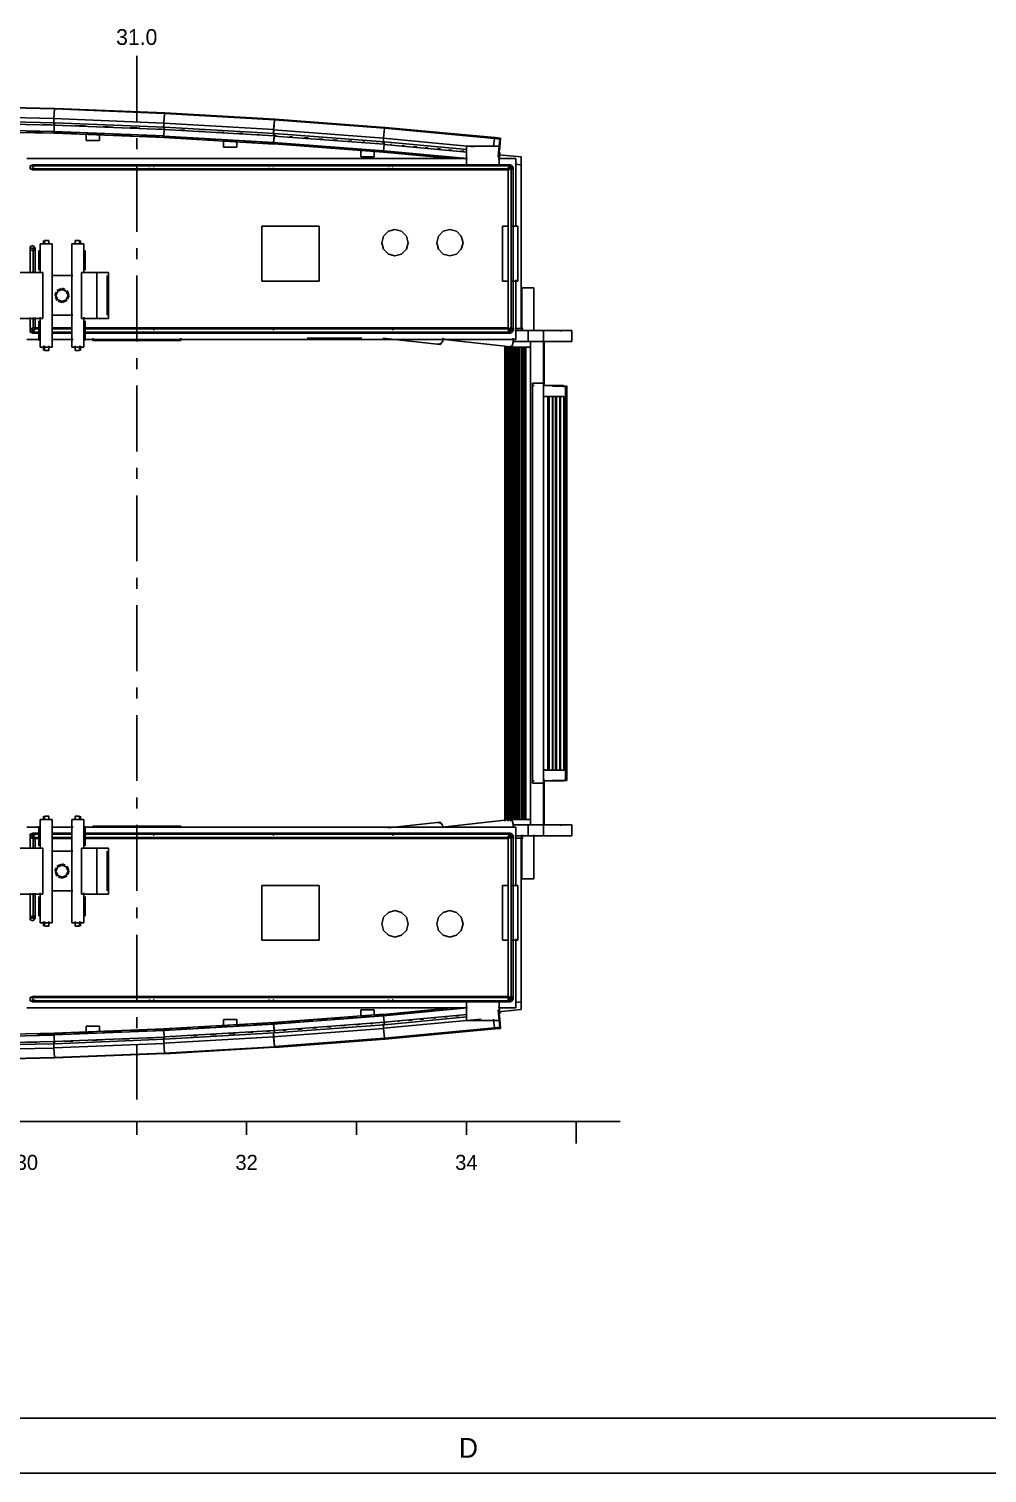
# Model space of a CAD drawing. Extents: x 5 to 836, y 5 to 589.
# Drawn here: x 329.2 to 416.4, y 5 to 136.5 of the extents above; entities that cross this region are included whole.
import ezdxf
from ezdxf.enums import TextEntityAlignment as Align

# ---------------------------------------------------------------- set-up
doc = ezdxf.new("R2010")
doc.units = 0
doc.linetypes.add('CENTER', pattern=[10, 6, -1.5, 1, -1.5])
for name, color, linetype in [('CENTRE', 4, 'CENTER'), ('DETAIL', 8, 'CONTINUOUS'), ('DIM', 3, 'CONTINUOUS'), ('FRAME', 7, 'CONTINUOUS'), ('OUTLINE', 7, 'CONTINUOUS'), ('TEXT', 7, 'CONTINUOUS'), ('THIN', 7, 'CONTINUOUS')]:
    doc.layers.add(name, color=color, linetype=linetype)

msp = doc.modelspace()

# ---------------------------------------------------------------- linework, layer by layer
at = {"layer": 'CENTRE'}
msp.add_line((339, 134), (339, 39), dxfattribs=at)
at = {"layer": 'DETAIL'}
for p, q in [((321.51, 129.4), (331.51, 129.18)), ((321.53, 129.43), (331.53, 129.2)), ((331.47, 128.31), (331.51, 129.18)), ((331.47, 128.29), (331.52, 129.17)), ((331.51, 129.18), (331.53, 129.2)), ((331.52, 129.17), (331.55, 129.21)), ((331.52, 129.17), (341.52, 128.77)), ((331.53, 129.14), (331.53, 129.2)), ((331.55, 129.15), (331.55, 129.21)), ((331.55, 129.21), (341.55, 128.81)), ((321.47, 128.53), (331.47, 128.31)), ((321.5, 127.93), (331.5, 127.71)), ((321.51, 128.13), (331.51, 127.91)), ((331.46, 127.83), (331.47, 128.29)), ((331.47, 127.85), (331.47, 128.31)), ((331.47, 128.29), (341.47, 127.89)), ((331.48, 127.13), (331.5, 127.71)), ((331.48, 127.12), (331.5, 127.71)), ((331.5, 127.71), (331.51, 127.91)), ((331.5, 127.71), (331.52, 127.91)), ((331.5, 127.71), (341.5, 127.31)), ((331.51, 127.77), (331.51, 127.91)), ((331.52, 127.78), (331.52, 127.91)), ((331.52, 127.91), (341.52, 127.51)), ((341.45, 127.45), (341.47, 127.87)), ((341.46, 127.43), (341.47, 127.89)), ((341.47, 127.89), (341.52, 128.77)), ((341.47, 127.87), (341.53, 128.76)), ((341.47, 127.87), (351.47, 127.29)), ((341.52, 128.77), (341.55, 128.81)), ((341.53, 128.76), (341.56, 128.82)), ((341.53, 128.76), (351.53, 128.19)), ((341.55, 128.75), (341.55, 128.81)), ((341.56, 128.75), (341.56, 128.82)), ((341.56, 128.82), (351.56, 128.24)), ((351.46, 127.28), (351.54, 128.17)), ((351.47, 127.29), (351.53, 128.19)), ((351.53, 128.19), (351.56, 128.24)), ((351.54, 128.17), (351.58, 128.25)), ((351.54, 128.17), (361.54, 127.42)), ((351.56, 128.17), (351.56, 128.24)), ((351.58, 128.18), (351.58, 128.25)), ((351.58, 128.25), (361.58, 127.49)), ((321.48, 127.35), (331.48, 127.13)), ((321.49, 127.18), (331.49, 126.96)), ((329, 127.1), (330.46, 127.05)), ((331.29, 127.03), (333.58, 126.96)), ((331.48, 127.13), (331.49, 126.96)), ((331.48, 127.12), (341.48, 126.72)), ((331.48, 127.12), (331.49, 126.96)), ((331.49, 126.96), (331.49, 127.1)), ((331.49, 126.96), (331.5, 127.09)), ((331.49, 126.96), (341.49, 126.56)), ((334.4, 126.91), (335.6, 126.91)), ((334.4, 126.31), (334.4, 126.91)), ((334.4, 126.31), (335.6, 126.31)), ((334.42, 126.93), (334.49, 126.92)), ((335.53, 126.88), (336.08, 126.86)), ((335.6, 126.31), (335.6, 126.91)), ((336.92, 126.83), (338.58, 126.76)), ((339.35, 126.73), (341.08, 126.64)), ((341.36, 126.63), (342.96, 126.55)), ((341.47, 126.71), (341.5, 127.3)), ((341.47, 126.71), (351.47, 126.13)), ((341.47, 126.71), (341.48, 126.56)), ((341.48, 126.72), (341.5, 127.31)), ((341.48, 126.72), (341.49, 126.56)), ((341.48, 126.56), (341.49, 126.69)), ((341.48, 126.56), (351.48, 125.98)), ((341.49, 126.56), (341.49, 126.7)), ((341.5, 127.31), (341.52, 127.51)), ((341.5, 127.3), (341.53, 127.51)), ((341.5, 127.3), (351.5, 126.72)), ((341.52, 127.38), (341.52, 127.51)), ((341.53, 127.38), (341.53, 127.51)), ((341.53, 127.51), (351.53, 126.93)), ((343.44, 126.53), (344, 126.5)), ((344, 126.5), (344.69, 126.46)), ((345.25, 126.43), (346.43, 126.36)), ((346.9, 126.3), (348.1, 126.3)), ((346.9, 125.7), (346.9, 126.3)), ((348.1, 125.7), (348.1, 126.3)), ((348.72, 126.23), (349, 126.21)), ((349, 126.21), (349.83, 126.16)), ((351.44, 126.86), (351.46, 127.28)), ((351.45, 126.88), (351.47, 127.29)), ((351.46, 127.28), (361.46, 126.52)), ((351.46, 126.13), (351.51, 126.71)), ((351.47, 126.13), (351.5, 126.72)), ((351.5, 126.72), (351.53, 126.93)), ((351.51, 126.71), (351.54, 126.93)), ((351.51, 126.71), (361.51, 125.96)), ((351.53, 126.87), (351.53, 126.93)), ((351.54, 126.87), (351.54, 126.93)), ((351.54, 126.93), (361.54, 126.18)), ((361.43, 126.03), (361.46, 126.5)), ((361.44, 126.04), (361.46, 126.52)), ((361.46, 126.52), (361.54, 127.42)), ((361.46, 126.5), (361.56, 127.41)), ((361.46, 126.5), (369.72, 125.73)), ((361.54, 127.42), (361.58, 127.49)), ((361.56, 127.41), (361.6, 127.5)), ((361.56, 127.41), (371.56, 126.48)), ((361.59, 127.43), (361.6, 127.5)), ((361.6, 127.5), (371.6, 126.56)), ((371.48, 125.78), (371.56, 126.48)), ((371.48, 125.76), (371.56, 126.47)), ((371.56, 126.47), (371.61, 126.57)), ((371.56, 126.48), (371.6, 126.56)), ((371.56, 126.47), (372.06, 126.42)), ((371.59, 126.5), (371.6, 126.56)), ((371.6, 126.43), (371.61, 126.57)), ((371.61, 126.57), (372.11, 126.52)), ((371.96, 125.51), (372.06, 126.42)), ((372.04, 125.71), (372.11, 126.52)), ((372.06, 126.42), (372.11, 126.52)), ((346.9, 125.7), (348.1, 125.7)), ((350.25, 126.13), (351.64, 126.04)), ((351.46, 126.13), (361.46, 125.37)), ((351.46, 126.13), (351.47, 125.99)), ((351.47, 126.13), (351.48, 125.98)), ((351.47, 125.99), (351.48, 126.11)), ((351.47, 125.99), (361.47, 125.23)), ((351.48, 125.98), (351.49, 126.11)), ((351.78, 126.03), (352.96, 125.95)), ((353.24, 125.93), (354, 125.88)), ((354, 125.88), (354.28, 125.86)), ((354.69, 125.83), (355.67, 125.75)), ((356.01, 125.73), (356.99, 125.65)), ((357.33, 125.63), (358.24, 125.56)), ((358.65, 125.53), (359, 125.5)), ((359, 125.5), (359.49, 125.46)), ((359.4, 125.42), (360.6, 125.42)), ((359.4, 124.82), (359.4, 125.42)), ((360.53, 125.37), (360.87, 125.34)), ((360.6, 124.82), (360.6, 125.42)), ((361.08, 125.32), (363.17, 125.15)), ((361.46, 125.37), (361.51, 125.96)), ((361.46, 125.37), (361.51, 125.95)), ((361.46, 125.37), (361.47, 125.23)), ((361.46, 125.37), (369.1, 124.65)), ((361.46, 125.37), (361.46, 125.24)), ((361.46, 125.24), (361.47, 125.3)), ((361.46, 125.24), (367.99, 124.63)), ((361.47, 125.23), (361.48, 125.3)), ((361.51, 125.96), (361.54, 126.18)), ((361.51, 125.95), (361.55, 126.18)), ((361.51, 125.95), (369.08, 125.24)), ((361.53, 126.05), (361.54, 126.18)), ((361.54, 126.05), (361.55, 126.18)), ((361.55, 126.18), (369.05, 125.48)), ((363.44, 125.12), (364, 125.08)), ((364, 125.08), (364.28, 125.05)), ((364.56, 125.03), (365.39, 124.95)), ((365.6, 124.93), (366.43, 124.85)), ((369, 125.8), (372, 125.8)), ((369, 124.07), (369, 125.8)), ((371.9, 124.84), (371.96, 125.51)), ((371.92, 125.72), (372.04, 125.71)), ((371.93, 125.21), (372.05, 125.2)), ((371.95, 124.93), (372.04, 125.71)), ((371.95, 124.97), (372.01, 124.96)), ((371.97, 124.57), (372.01, 124.96)), ((372, 124.07), (372, 125.8)), ((372.01, 124.96), (372.05, 125.2)), ((372.02, 124.76), (372.05, 125.2)), ((329, 124.65), (369.09, 124.65)), ((329.3, 124), (329.58, 124.09)), ((329.3, 123.71), (329.3, 124)), ((329.3, 123.71), (329.58, 123.62)), ((329.5, 123.62), (329.5, 124.09)), ((329.5, 124.09), (373, 124.09)), ((329.5, 124), (373, 124)), ((329.5, 123.71), (373, 123.71)), ((329.5, 123.62), (372.86, 123.62)), ((329.58, 124.09), (329.68, 123.95)), ((329.58, 123.62), (329.72, 123.81)), ((340.17, 124), (340.45, 124.09)), ((340.17, 123.94), (340.17, 124)), ((340.17, 123.71), (340.17, 123.82)), ((340.17, 123.71), (340.45, 123.62)), ((340.45, 124.09), (340.56, 123.95)), ((340.45, 123.62), (340.59, 123.81)), ((351.05, 124), (351.33, 124.09)), ((351.05, 123.94), (351.05, 124)), ((351.05, 123.71), (351.05, 123.82)), ((351.05, 123.71), (351.33, 123.62)), ((351.33, 124.09), (351.43, 123.95)), ((351.33, 123.62), (351.47, 123.81)), ((359.4, 124.82), (360.6, 124.82)), ((361.92, 124), (362.2, 124.09)), ((361.92, 123.94), (361.92, 124)), ((361.92, 123.71), (361.92, 123.82)), ((361.92, 123.71), (362.2, 123.62)), ((362.2, 124.09), (362.31, 123.95)), ((362.2, 123.62), (362.34, 123.81)), ((366.71, 124.83), (367.47, 124.75)), ((371.92, 124.75), (371.94, 124.8)), ((371.96, 124.77), (372.02, 124.76)), ((371.96, 124.65), (373.5, 124.65)), ((372, 124.57), (372.02, 124.76)), ((372.8, 124), (373.08, 124.09)), ((372.8, 123.94), (372.8, 124)), ((372.8, 109), (372.8, 123.85)), ((372.8, 123.85), (373.25, 123.85)), ((372.8, 123.71), (373.08, 123.62)), ((373, 123.66), (373, 124.09)), ((373.08, 124.09), (373.25, 123.85)), ((373.08, 123.62), (373.25, 123.85)), ((373.08, 109), (373.08, 123.85)), ((373.25, 109), (373.25, 123.85)), ((373.43, 124.45), (373.5, 124.45)), ((373.44, 124.16), (374, 124.1)), ((373.5, 118.44), (373.5, 124.65)), ((374, 109.2), (374, 124.23)), ((350.4, 118.5), (355.6, 118.5)), ((372.3, 118.5), (372.86, 118.5)), ((372.3, 113.5), (372.3, 118.5)), ((373.14, 118.5), (373.7, 118.5)), ((373.7, 113.5), (373.7, 118.5)), ((330.6, 117.2), (331, 117.2)), ((330.6, 116.85), (330.6, 117.2)), ((331, 116.85), (331, 117.2)), ((333.4, 117.2), (333.8, 117.2)), ((333.4, 116.85), (333.4, 117.2)), ((333.8, 116.85), (333.8, 117.2)), ((361.3, 117), (361.46, 117.6)), ((361.46, 117.6), (361.9, 118.04)), ((361.9, 118.04), (362.5, 118.2)), ((362.5, 118.2), (363.1, 118.04)), ((363.1, 118.04), (363.54, 117.6)), ((363.54, 117.6), (363.7, 117)), ((366.3, 117), (366.46, 117.6)), ((366.46, 117.6), (366.9, 118.04)), ((366.9, 118.04), (367.5, 118.2)), ((367.5, 118.2), (368.1, 118.04)), ((368.1, 118.04), (368.54, 117.6)), ((368.54, 117.6), (368.7, 117)), ((329.3, 116.65), (329.58, 116.74)), ((329.3, 114.28), (329.3, 116.65)), ((329.3, 116.5), (329.75, 116.5)), ((329.3, 116.35), (329.58, 116.26)), ((329.58, 116.74), (329.75, 116.5)), ((329.58, 114.28), (329.58, 116.5)), ((329.58, 116.26), (329.75, 116.5)), ((329.75, 114.28), (329.75, 116.5)), ((330.2, 116.9), (331.3, 116.9)), ((330.2, 114.25), (330.2, 116.9)), ((331.3, 107.5), (331.3, 116.9)), ((333.1, 116.9), (334.2, 116.9)), ((333.1, 107.5), (333.1, 116.9)), ((334.2, 114.25), (334.2, 116.9)), ((361.3, 117), (361.46, 116.4)), ((361.46, 116.4), (361.9, 115.96)), ((361.9, 115.96), (362.5, 115.8)), ((362.5, 115.8), (363.1, 115.96)), ((363.1, 115.96), (363.54, 116.4)), ((363.54, 116.4), (363.7, 117)), ((366.3, 117), (366.46, 116.4)), ((366.46, 116.4), (366.9, 115.96)), ((366.9, 115.96), (367.5, 115.8)), ((367.5, 115.8), (368.1, 115.96)), ((368.1, 115.96), (368.54, 116.4)), ((368.54, 116.4), (368.7, 117)), ((327.96, 114.3), (330.44, 114.3)), ((329.36, 114.23), (329.36, 114.3)), ((330.44, 110.1), (330.44, 114.3)), ((331.23, 114), (333.17, 114)), ((333.96, 114.3), (336.44, 114.3)), ((333.96, 110.1), (333.96, 114.3)), ((335.04, 114.23), (335.04, 114.3)), ((335.36, 110.1), (335.36, 114.3)), ((336.44, 110.1), (336.44, 114.3)), ((350.4, 113.5), (355.6, 113.5)), ((372.3, 113.5), (372.86, 113.5)), ((373.14, 113.5), (373.7, 113.5)), ((373.5, 108.2), (373.5, 113.61)), ((331.55, 112.2), (331.67, 112.49)), ((331.6, 112.09), (331.74, 111.74)), ((331.65, 112.2), (331.81, 112.59)), ((331.65, 112.2), (331.81, 111.81)), ((331.74, 112.66), (332.14, 112.83)), ((331.81, 112.59), (332.2, 112.75)), ((331.81, 111.81), (332.2, 111.65)), ((332.2, 112.85), (332.49, 112.73)), ((332.2, 112.75), (332.59, 112.59)), ((332.2, 111.65), (332.59, 111.81)), ((332.59, 112.59), (332.75, 112.2)), ((332.59, 111.81), (332.75, 112.2)), ((332.66, 112.66), (332.83, 112.26)), ((332.71, 111.86), (332.85, 112.2)), ((374.05, 112.9), (375.15, 112.9)), ((331.86, 111.69), (332.2, 111.55)), ((332.2, 111.55), (332.66, 111.74)), ((327.96, 110.1), (330.44, 110.1)), ((329.3, 108.85), (329.3, 110.18)), ((329.3, 109.15), (329.58, 109.24)), ((329.36, 110.1), (329.36, 110.17)), ((329.5, 108.76), (329.5, 109.19)), ((329.5, 109.15), (330.27, 109.15)), ((329.58, 109), (329.58, 110.18)), ((329.58, 109.24), (329.72, 109.05)), ((329.64, 109.24), (330.27, 109.24)), ((329.75, 109.07), (329.75, 110.18)), ((330.2, 107.5), (330.2, 110.22)), ((331.23, 110.4), (333.17, 110.4)), ((331.25, 109.24), (333.14, 109.24)), ((331.25, 109.15), (333.14, 109.15)), ((333.96, 110.1), (336.44, 110.1)), ((334.12, 109.24), (372.86, 109.24)), ((334.12, 109.15), (373, 109.15)), ((334.2, 107.5), (334.2, 110.22)), ((335.04, 110.1), (335.04, 110.17)), ((340.17, 109.15), (340.45, 109.24)), ((340.17, 109.09), (340.17, 109.15)), ((340.45, 109.24), (340.59, 109.05)), ((351.05, 109.15), (351.33, 109.24)), ((351.05, 109.09), (351.05, 109.15)), ((351.33, 109.24), (351.47, 109.05)), ((361.92, 109.15), (362.2, 109.24)), ((361.92, 109.09), (361.92, 109.15)), ((362.2, 109.24), (362.34, 109.05)), ((372.8, 109.15), (373.08, 109.24)), ((373, 108.76), (373, 109.19)), ((373.08, 109.24), (373.25, 109)), ((373.42, 109.2), (374.18, 109.2)), ((329, 108.2), (330.26, 108.2)), ((329.3, 109), (329.69, 109)), ((329.3, 108.85), (329.58, 108.76)), ((329.5, 108.85), (330.27, 108.85)), ((329.5, 108.76), (330.27, 108.76)), ((329.58, 108.76), (329.68, 108.9)), ((331.24, 108.2), (333.2, 108.2)), ((331.25, 108.85), (333.14, 108.85)), ((331.25, 108.76), (333.14, 108.76)), ((334.11, 108.2), (373.5, 108.2)), ((334.12, 108.85), (373, 108.85)), ((334.12, 108.76), (373, 108.76)), ((335, 108.1), (335, 108.3)), ((335, 108.1), (343, 108.1)), ((340.17, 108.85), (340.17, 108.91)), ((340.17, 108.85), (340.45, 108.76)), ((340.45, 108.76), (340.56, 108.9)), ((343, 108.1), (343, 108.3)), ((351.05, 108.85), (351.05, 108.91)), ((351.05, 108.85), (351.33, 108.76)), ((351.33, 108.76), (351.43, 108.9)), ((354.5, 108.3), (359.5, 108.3)), ((361.92, 108.85), (361.92, 108.91)), ((361.92, 108.85), (362.2, 108.76)), ((362.2, 108.76), (362.31, 108.9)), ((366.43, 107.83), (366.62, 107.74)), ((366.62, 107.74), (366.83, 108.02)), ((366.83, 108.02), (366.91, 108.33)), ((372.8, 109), (373.25, 109)), ((372.8, 108.85), (372.8, 108.91)), ((372.8, 108.85), (373.08, 108.76)), ((373.08, 108.76), (373.25, 109)), ((373.17, 107.6), (373.27, 107.93)), ((373.21, 108), (378.61, 108)), ((373.27, 107.93), (373.27, 108.3)), ((373.41, 109), (378.61, 109)), ((373.43, 108.5), (373.5, 108.5)), ((374.63, 108), (374.63, 109)), ((374.83, 64), (374.83, 108)), ((376.03, 63), (376.03, 109)), ((377.59, 108.93), (377.59, 109)), ((377.59, 108), (377.59, 108.07)), ((330.2, 107.5), (331.3, 107.5)), ((330.6, 107.2), (330.6, 107.62)), ((330.6, 107.2), (331, 107.2)), ((331, 107.2), (331, 107.62)), ((333.1, 107.5), (334.2, 107.5)), ((333.4, 107.2), (333.4, 107.62)), ((333.4, 107.2), (333.8, 107.2)), ((333.8, 107.2), (333.8, 107.62)), ((372.62, 107.5), (374.79, 107.5)), ((372.62, 64.5), (372.62, 107.5)), ((372.64, 64.5), (372.64, 107.5)), ((372.79, 64.5), (372.79, 107.5)), ((372.82, 64.5), (372.82, 107.5)), ((372.97, 64.5), (372.97, 107.5)), ((373, 107.61), (373.04, 107.51)), ((373, 64.5), (373, 107.5)), ((373.04, 107.51), (373.17, 107.6)), ((373.15, 64.5), (373.15, 107.5)), ((373.17, 64.5), (373.17, 107.5)), ((373.33, 64.5), (373.33, 107.5)), ((373.35, 64.5), (373.35, 107.5)), ((373.37, 107.43), (373.37, 107.5)), ((373.4, 107.43), (373.4, 107.5)), ((373.5, 64.5), (373.5, 107.5)), ((373.53, 64.5), (373.53, 107.5)), ((373.55, 107.43), (373.55, 107.5)), ((373.57, 107.43), (373.57, 107.5)), ((373.68, 64.5), (373.68, 107.5)), ((373.71, 64.5), (373.71, 107.5)), ((373.75, 107.43), (373.75, 107.5)), ((373.86, 64.5), (373.86, 107.5)), ((373.88, 64.5), (373.88, 107.5)), ((374.04, 64.5), (374.04, 107.5)), ((374.06, 64.5), (374.06, 107.5)), ((374.08, 107.43), (374.08, 107.5)), ((374.21, 64.5), (374.21, 107.5)), ((374.24, 64.5), (374.24, 107.5)), ((374.26, 107.43), (374.26, 107.5)), ((374.28, 107.43), (374.28, 107.5)), ((374.39, 64.5), (374.39, 107.5)), ((374.42, 64.5), (374.42, 107.5)), ((374.46, 107.43), (374.46, 107.5)), ((374.79, 107.43), (374.79, 107.5)), ((375.03, 104.2), (376.03, 104.2)), ((375.03, 104), (375.17, 104)), ((375.03, 68), (375.03, 104)), ((375.96, 104), (377.84, 104)), ((376.84, 103.95), (378.16, 103.95)), ((376.85, 103.93), (376.85, 104)), ((377.84, 103.86), (377.84, 104)), ((378.03, 68.05), (378.03, 103.95)), ((378.16, 68.05), (378.16, 103.95)), ((376.13, 103), (377.91, 103)), ((376.13, 102.93), (376.13, 103)), ((376.43, 69), (376.43, 103)), ((376.49, 69), (376.49, 103)), ((376.53, 69), (376.53, 103)), ((376.82, 102.93), (376.82, 103)), ((376.83, 69), (376.83, 103)), ((376.88, 69), (376.88, 103)), ((377.12, 69), (377.12, 103)), ((377.17, 102.93), (377.17, 103)), ((377.18, 69), (377.18, 103)), ((377.22, 69), (377.22, 103)), ((377.47, 102.93), (377.47, 103)), ((377.51, 102.93), (377.51, 103)), ((377.52, 69), (377.52, 103)), ((377.57, 69), (377.57, 103)), ((377.86, 69), (377.86, 103)), ((377.91, 69), (377.91, 103)), ((376.13, 69), (376.13, 69.07)), ((376.13, 69), (377.91, 69)), ((376.82, 69), (376.82, 69.07)), ((377.17, 69), (377.17, 69.07)), ((377.47, 69), (377.47, 69.07)), ((377.51, 69), (377.51, 69.07)), ((375.03, 68), (375.17, 68)), ((375.03, 67.8), (376.03, 67.8)), ((375.96, 68), (377.84, 68)), ((376.84, 68.05), (376.84, 68.12)), ((376.84, 68.05), (378.16, 68.05)), ((376.85, 68), (376.85, 68.07)), ((376.96, 68.05), (376.96, 68.12)), ((377.84, 68), (377.84, 68.07)), ((330.2, 61.85), (330.2, 64.5)), ((330.2, 64.5), (331.3, 64.5)), ((330.6, 64.45), (330.6, 64.8)), ((330.6, 64.8), (331, 64.8)), ((331, 64.45), (331, 64.8)), ((331.3, 55.1), (331.3, 64.5)), ((333.1, 55.1), (333.1, 64.5)), ((333.1, 64.5), (334.2, 64.5)), ((333.4, 64.45), (333.4, 64.8)), ((333.4, 64.8), (333.8, 64.8)), ((333.8, 64.45), (333.8, 64.8)), ((334.2, 61.85), (334.2, 64.5)), ((372.62, 64.5), (374.79, 64.5)), ((372.8, 64.35), (372.8, 64.63)), ((372.98, 64.35), (373.04, 64.49)), ((373.04, 64.49), (373.17, 64.4)), ((373.37, 64.5), (373.37, 64.57)), ((373.4, 64.5), (373.4, 64.57)), ((373.55, 64.5), (373.55, 64.57)), ((373.57, 64.5), (373.57, 64.57)), ((373.75, 64.5), (373.75, 64.57)), ((374.08, 64.5), (374.08, 64.57)), ((374.26, 64.5), (374.26, 64.57)), ((374.28, 64.5), (374.28, 64.57)), ((374.46, 64.5), (374.46, 64.57)), ((374.79, 64.5), (374.79, 64.57)), ((329, 63.8), (330.26, 63.8)), ((329.3, 63.15), (329.58, 63.24)), ((329.3, 61.89), (329.3, 63.15)), ((329.5, 62.81), (329.5, 63.24)), ((329.5, 63.24), (330.27, 63.24)), ((329.5, 63.15), (330.27, 63.15)), ((329.58, 63.24), (329.72, 63.05)), ((331.24, 63.8), (333.2, 63.8)), ((331.25, 63.24), (333.14, 63.24)), ((331.25, 63.15), (333.14, 63.15)), ((334.11, 63.8), (373.5, 63.8)), ((334.12, 63.24), (373, 63.24)), ((334.12, 63.15), (373, 63.15)), ((335, 63.77), (335, 63.9)), ((335, 63.9), (343, 63.9)), ((340.17, 63.15), (340.45, 63.24)), ((340.17, 63.09), (340.17, 63.15)), ((340.45, 63.24), (340.59, 63.05)), ((343, 63.77), (343, 63.9)), ((351.05, 63.15), (351.33, 63.24)), ((351.05, 63.09), (351.05, 63.15)), ((351.33, 63.24), (351.47, 63.05)), ((361.92, 63.15), (362.2, 63.24)), ((361.92, 63.09), (361.92, 63.15)), ((362.2, 63.24), (362.34, 63.05)), ((366.43, 64.17), (366.62, 64.26)), ((366.62, 64.26), (366.83, 63.98)), ((366.83, 63.98), (366.9, 63.73)), ((372.8, 63.15), (373.08, 63.24)), ((372.8, 63.09), (372.8, 63.15)), ((373, 62.81), (373, 63.24)), ((373.08, 63.24), (373.25, 63)), ((373.17, 64.4), (373.27, 64.07)), ((373.21, 64), (378.61, 64)), ((373.27, 64.07), (373.27, 63.77)), ((373.43, 63.5), (373.5, 63.5)), ((373.5, 58.43), (373.5, 63.8)), ((374.63, 63), (374.63, 64)), ((377.59, 63.93), (377.59, 64)), ((327.96, 61.9), (330.44, 61.9)), ((329.3, 63), (329.69, 63)), ((329.3, 62.85), (329.58, 62.76)), ((329.36, 61.83), (329.36, 61.9)), ((329.5, 62.85), (330.27, 62.85)), ((329.58, 61.89), (329.58, 63)), ((329.58, 62.76), (329.68, 62.9)), ((329.64, 62.76), (330.27, 62.76)), ((329.75, 61.89), (329.75, 62.86)), ((330.44, 57.7), (330.44, 61.9)), ((331.25, 62.85), (333.14, 62.85)), ((331.25, 62.76), (333.14, 62.76)), ((333.96, 57.7), (333.96, 61.9)), ((333.96, 61.9), (336.44, 61.9)), ((334.12, 62.85), (373, 62.85)), ((334.12, 62.76), (372.86, 62.76)), ((335.04, 61.83), (335.04, 61.9)), ((335.36, 57.7), (335.36, 61.9)), ((336.44, 57.7), (336.44, 61.9)), ((340.17, 62.85), (340.17, 62.91)), ((340.17, 62.85), (340.45, 62.76)), ((340.45, 62.76), (340.56, 62.9)), ((351.05, 62.85), (351.05, 62.91)), ((351.05, 62.85), (351.33, 62.76)), ((351.33, 62.76), (351.43, 62.9)), ((361.92, 62.85), (361.92, 62.91)), ((361.92, 62.85), (362.2, 62.76)), ((362.2, 62.76), (362.31, 62.9)), ((372.8, 48.15), (372.8, 63)), ((372.8, 63), (373.25, 63)), ((372.8, 62.85), (373.08, 62.76)), ((373.08, 48.15), (373.08, 63)), ((373.08, 62.76), (373.25, 63)), ((373.25, 48.15), (373.25, 63)), ((373.41, 63), (378.61, 63)), ((373.42, 62.8), (374.18, 62.8)), ((374, 47.77), (374, 62.87)), ((377.59, 63), (377.59, 63.07)), ((331.23, 61.6), (333.17, 61.6)), ((331.55, 59.8), (331.67, 60.09)), ((331.6, 59.69), (331.74, 59.34)), ((331.65, 59.8), (331.81, 60.19)), ((331.65, 59.8), (331.81, 59.41)), ((331.74, 60.26), (332.14, 60.43)), ((331.81, 60.19), (332.2, 60.35)), ((331.81, 59.41), (332.2, 59.25)), ((331.86, 59.29), (332.2, 59.15)), ((332.2, 60.45), (332.49, 60.33)), ((332.2, 60.35), (332.59, 60.19)), ((332.2, 59.25), (332.59, 59.41)), ((332.2, 59.15), (332.66, 59.34)), ((332.59, 60.19), (332.75, 59.8)), ((332.59, 59.41), (332.75, 59.8)), ((332.66, 60.26), (332.83, 59.86)), ((332.71, 59.46), (332.85, 59.8)), ((331.23, 58), (333.17, 58)), ((350.4, 58.5), (355.6, 58.5)), ((372.3, 58.5), (372.86, 58.5)), ((372.3, 53.5), (372.3, 58.5)), ((373.14, 58.5), (373.7, 58.5)), ((373.7, 53.5), (373.7, 58.5)), ((374.05, 59.1), (375.15, 59.1)), ((327.96, 57.7), (330.44, 57.7)), ((329.3, 55.35), (329.3, 57.79)), ((329.36, 57.7), (329.36, 57.77)), ((329.58, 55.5), (329.58, 57.79)), ((329.75, 55.5), (329.75, 57.79)), ((330.2, 55.1), (330.2, 57.82)), ((333.96, 57.7), (336.44, 57.7)), ((334.2, 55.1), (334.2, 57.82)), ((335.04, 57.7), (335.04, 57.77)), ((329.3, 55.65), (329.58, 55.74)), ((329.3, 55.5), (329.75, 55.5)), ((329.3, 55.35), (329.58, 55.26)), ((329.58, 55.74), (329.75, 55.5)), ((329.58, 55.26), (329.75, 55.5)), ((330.6, 54.8), (330.6, 55.22)), ((331, 54.8), (331, 55.22)), ((333.4, 54.8), (333.4, 55.22)), ((333.8, 54.8), (333.8, 55.22)), ((361.3, 55), (361.46, 55.6)), ((361.46, 55.6), (361.9, 56.04)), ((361.9, 56.04), (362.5, 56.2)), ((362.5, 56.2), (363.1, 56.04)), ((363.1, 56.04), (363.54, 55.6)), ((363.54, 55.6), (363.7, 55)), ((366.3, 55), (366.46, 55.6)), ((366.46, 55.6), (366.9, 56.04)), ((366.9, 56.04), (367.5, 56.2)), ((367.5, 56.2), (368.1, 56.04)), ((368.1, 56.04), (368.54, 55.6)), ((368.54, 55.6), (368.7, 55)), ((330.2, 55.1), (331.3, 55.1)), ((330.6, 54.8), (331, 54.8)), ((333.1, 55.1), (334.2, 55.1)), ((333.4, 54.8), (333.8, 54.8)), ((361.3, 55), (361.46, 54.4)), ((361.46, 54.4), (361.9, 53.96)), ((361.9, 53.96), (362.5, 53.8)), ((362.5, 53.8), (363.1, 53.96)), ((363.1, 53.96), (363.54, 54.4)), ((363.54, 54.4), (363.7, 55)), ((366.3, 55), (366.46, 54.4)), ((366.46, 54.4), (366.9, 53.96)), ((366.9, 53.96), (367.5, 53.8)), ((367.5, 53.8), (368.1, 53.96)), ((368.1, 53.96), (368.54, 54.4)), ((368.54, 54.4), (368.7, 55)), ((350.4, 53.5), (355.6, 53.5)), ((372.3, 53.5), (372.86, 53.5)), ((373.14, 53.5), (373.7, 53.5)), ((373.5, 47.35), (373.5, 53.62)), ((329, 47.35), (369.09, 47.35)), ((329.3, 48.29), (329.58, 48.38)), ((329.3, 48), (329.3, 48.29)), ((329.3, 48), (329.58, 47.91)), ((329.5, 47.91), (329.5, 48.38)), ((329.5, 48.38), (372.86, 48.38)), ((329.5, 48.29), (373, 48.29)), ((329.5, 48), (373, 48)), ((329.5, 47.91), (373, 47.91)), ((329.58, 48.38), (329.68, 48.24)), ((329.58, 47.91), (329.72, 48.1)), ((340.17, 48.29), (340.45, 48.38)), ((340.17, 48.24), (340.17, 48.29)), ((340.17, 48), (340.17, 48.12)), ((340.17, 48), (340.45, 47.91)), ((340.45, 48.38), (340.56, 48.24)), ((340.45, 47.91), (340.59, 48.1)), ((351.05, 48.29), (351.33, 48.38)), ((351.05, 48.24), (351.05, 48.29)), ((351.05, 48), (351.05, 48.12)), ((351.05, 48), (351.33, 47.91)), ((351.33, 48.38), (351.43, 48.24)), ((351.33, 47.91), (351.47, 48.1)), ((361.46, 46.76), (367.99, 47.37)), ((361.46, 46.63), (369.1, 47.35)), ((361.92, 48.29), (362.2, 48.38)), ((361.92, 48.24), (361.92, 48.29)), ((361.92, 48), (361.92, 48.12)), ((361.92, 48), (362.2, 47.91)), ((362.2, 48.38), (362.31, 48.24)), ((362.2, 47.91), (362.34, 48.1)), ((369, 46.2), (369, 48)), ((371.96, 47.35), (373.5, 47.35)), ((371.97, 47.43), (372.01, 47.04)), ((372, 46.2), (372, 48)), ((372.01, 47.37), (372.02, 47.24)), ((372.8, 48.29), (373.08, 48.38)), ((372.8, 48.15), (373.25, 48.15)), ((372.8, 48), (372.8, 48.12)), ((372.8, 48), (373.08, 47.91)), ((373, 47.91), (373, 48.34)), ((373.08, 48.38), (373.25, 48.15)), ((373.08, 47.91), (373.25, 48.15)), ((373.43, 47.55), (373.5, 47.55)), ((373.44, 47.84), (374, 47.9)), ((341.48, 45.44), (351.48, 46.02)), ((346.9, 45.7), (346.9, 46.3)), ((346.9, 46.3), (348.1, 46.3)), ((348.1, 45.76), (348.1, 46.3)), ((351.15, 45.93), (352.47, 46.02)), ((351.46, 45.87), (361.46, 46.63)), ((351.47, 46.01), (361.47, 46.77)), ((351.47, 45.87), (351.48, 46.02)), ((351.48, 46.02), (351.49, 45.89)), ((351.51, 45.29), (361.51, 46.04)), ((352.68, 46.03), (353.79, 46.11)), ((354.14, 46.13), (355.04, 46.2)), ((355.46, 46.23), (356.36, 46.3)), ((356.78, 46.33), (357.75, 46.41)), ((358.1, 46.43), (359, 46.5)), ((359, 46.5), (359.07, 46.51)), ((359.4, 46.58), (359.4, 47.18)), ((359.4, 47.18), (360.6, 47.18)), ((359.4, 46.58), (360.33, 46.58)), ((359.42, 46.54), (359.49, 46.54)), ((360.6, 46.65), (360.6, 47.18)), ((360.6, 46.63), (361.64, 46.72)), ((361.46, 46.63), (361.47, 46.77)), ((361.46, 46.76), (361.48, 46.64)), ((361.46, 46.63), (361.46, 46.76)), ((361.46, 46.63), (361.51, 46.04)), ((361.46, 46.63), (361.51, 46.05)), ((361.46, 45.5), (370.35, 46.32)), ((361.47, 46.77), (361.48, 46.64)), ((361.51, 46.05), (369.08, 46.76)), ((361.51, 46.05), (361.55, 45.82)), ((361.51, 46.04), (361.54, 45.82)), ((361.55, 45.82), (369.05, 46.52)), ((361.78, 46.73), (362.75, 46.82)), ((362.96, 46.83), (363.86, 46.91)), ((364.14, 46.94), (364.97, 47.01)), ((365.18, 47.03), (365.94, 47.1)), ((366.29, 47.14), (367.06, 47.21)), ((369, 46.2), (372, 46.2)), ((371.47, 46.31), (371.56, 45.53)), ((371.47, 46.29), (371.56, 45.52)), ((371.9, 47.16), (371.96, 46.49)), ((371.92, 46.28), (372.04, 46.29)), ((371.93, 46.79), (372.05, 46.8)), ((371.95, 47.07), (372.04, 46.29)), ((371.95, 47.03), (372.01, 47.04)), ((371.96, 47.23), (372.02, 47.24)), ((371.96, 46.49), (372.06, 45.58)), ((372.01, 47.04), (372.05, 46.8)), ((372.02, 47.24), (372.05, 46.8)), ((372.04, 46.29), (372.11, 45.48)), ((321.48, 44.65), (331.48, 44.87)), ((321.49, 44.82), (331.49, 45.04)), ((329.97, 44.93), (332.54, 45.01)), ((331.48, 44.88), (341.48, 45.28)), ((331.48, 44.87), (331.49, 45.04)), ((331.48, 44.88), (331.49, 45.04)), ((331.48, 44.88), (331.5, 44.29)), ((331.48, 44.87), (331.5, 44.29)), ((331.49, 45.04), (341.49, 45.44)), ((331.49, 45.04), (331.5, 44.98)), ((331.49, 45.04), (331.49, 44.97)), ((333.24, 45.03), (334, 45.06)), ((334, 45.06), (334.49, 45.08)), ((334.4, 45.09), (334.4, 45.69)), ((334.4, 45.69), (335.6, 45.69)), ((334.4, 45.09), (335.07, 45.09)), ((335.6, 45.16), (335.6, 45.69)), ((335.87, 45.13), (337.54, 45.2)), ((338.37, 45.23), (339, 45.26)), ((339, 45.26), (340.04, 45.31)), ((340.53, 45.33), (342.26, 45.42)), ((341.47, 45.29), (351.47, 45.87)), ((341.47, 45.29), (341.48, 45.44)), ((341.47, 45.29), (341.5, 44.7)), ((341.47, 44.13), (351.47, 44.71)), ((341.48, 45.28), (341.49, 45.44)), ((341.48, 45.44), (341.48, 45.38)), ((341.48, 45.28), (341.5, 44.69)), ((341.49, 45.44), (341.49, 45.37)), ((341.5, 44.7), (351.5, 45.28)), ((341.5, 44.7), (341.53, 44.49)), ((341.53, 44.49), (351.53, 45.07)), ((342.61, 45.43), (343.93, 45.5)), ((344.56, 45.53), (345.74, 45.6)), ((346.29, 45.63), (346.99, 45.67)), ((346.9, 45.7), (347.43, 45.7)), ((348.03, 45.73), (349, 45.79)), ((349, 45.79), (349.14, 45.8)), ((349.63, 45.83), (350.94, 45.92)), ((351.44, 45.07), (351.46, 44.72)), ((351.45, 45.12), (351.47, 44.71)), ((351.46, 45.87), (351.47, 46.01)), ((351.46, 45.87), (351.51, 45.29)), ((351.46, 44.72), (361.46, 45.48)), ((351.46, 44.72), (351.54, 43.83)), ((351.47, 46.01), (351.48, 45.89)), ((351.47, 45.87), (351.5, 45.28)), ((351.47, 44.71), (351.53, 43.81)), ((351.5, 45.28), (351.53, 45.07)), ((351.51, 45.29), (351.54, 45.07)), ((351.53, 45.2), (351.53, 45.07)), ((351.53, 45.19), (351.54, 45.07)), ((351.54, 45.07), (361.54, 45.82)), ((361.43, 45.9), (361.46, 45.5)), ((361.44, 45.89), (361.46, 45.48)), ((361.46, 45.5), (361.56, 44.59)), ((361.46, 45.48), (361.54, 44.58)), ((361.54, 45.89), (361.54, 45.82)), ((361.54, 45.88), (361.55, 45.82)), ((361.56, 44.59), (371.56, 45.52)), ((361.6, 44.5), (371.6, 45.44)), ((371.56, 45.53), (372.06, 45.58)), ((371.56, 45.53), (371.61, 45.43)), ((371.56, 45.52), (371.6, 45.44)), ((371.59, 45.5), (371.6, 45.44)), ((371.6, 45.5), (371.61, 45.43)), ((371.61, 45.43), (372.11, 45.48)), ((372.06, 45.58), (372.11, 45.48)), ((321.47, 43.47), (331.47, 43.69)), ((321.5, 44.07), (331.5, 44.29)), ((321.51, 43.87), (331.51, 44.09)), ((331.46, 44.17), (331.47, 43.71)), ((331.47, 44.22), (331.47, 43.69)), ((331.47, 43.71), (341.47, 44.11)), ((331.47, 43.71), (331.52, 42.83)), ((331.47, 43.69), (331.51, 42.82)), ((331.5, 44.29), (341.5, 44.69)), ((331.5, 44.29), (331.51, 44.09)), ((331.5, 44.29), (331.52, 44.09)), ((331.51, 44.23), (331.51, 44.09)), ((331.52, 44.09), (341.52, 44.49)), ((331.52, 44.22), (331.52, 44.09)), ((341.45, 44.62), (341.47, 44.13)), ((341.46, 44.57), (341.47, 44.11)), ((341.47, 44.13), (341.53, 43.24)), ((341.47, 44.11), (341.52, 43.23)), ((341.5, 44.69), (341.52, 44.49)), ((341.52, 44.62), (341.52, 44.49)), ((341.53, 44.62), (341.53, 44.49)), ((341.53, 43.24), (351.53, 43.81)), ((341.56, 43.18), (351.56, 43.76)), ((351.53, 43.81), (351.56, 43.76)), ((351.54, 43.83), (361.54, 44.58)), ((351.54, 43.83), (351.58, 43.75)), ((351.56, 43.83), (351.56, 43.76)), ((351.58, 43.75), (361.58, 44.51)), ((351.58, 43.82), (351.58, 43.75)), ((361.54, 44.58), (361.58, 44.51)), ((361.56, 44.59), (361.6, 44.5)), ((361.58, 44.58), (361.58, 44.51)), ((361.59, 44.57), (361.6, 44.5)), ((321.51, 42.6), (331.51, 42.82)), ((321.53, 42.57), (331.53, 42.8)), ((331.51, 42.82), (331.53, 42.8)), ((331.52, 42.83), (341.52, 43.23)), ((331.52, 42.83), (331.55, 42.79)), ((331.53, 42.93), (331.53, 42.8)), ((331.55, 42.79), (341.55, 43.19)), ((331.55, 42.92), (331.55, 42.79)), ((341.52, 43.23), (341.55, 43.19)), ((341.53, 43.24), (341.56, 43.18)), ((341.55, 43.32), (341.55, 43.19)), ((341.56, 43.32), (341.56, 43.18))]:
    msp.add_line(p, q, dxfattribs=at)
at = {"layer": 'DIM'}
for p, q in [((25, 37), (383, 37)), ((339, 37), (339, 35.8)), ((349, 37), (349, 35.8)), ((359, 37), (359, 35.8)), ((369, 37), (369, 35.8)), ((379, 37), (379, 35))]:
    msp.add_line(p, q, dxfattribs=at)
at = {"layer": 'FRAME'}
msp.add_line((831, 10), (10, 10), dxfattribs=at)
at = {"layer": 'OUTLINE'}
for p, q in [((330.46, 127.75), (331.22, 127.73)), ((333.44, 127.66), (334, 127.64)), ((334, 127.64), (334.35, 127.63)), ((335.94, 127.57), (336.85, 127.53)), ((329, 127.1), (330.46, 127.05)), ((331.29, 127.03), (333.58, 126.96)), ((334.42, 126.93), (336.08, 126.86)), ((336.92, 126.83), (338.58, 126.76)), ((338.44, 127.47), (339, 127.44)), ((339, 127.44), (339.28, 127.43)), ((339.35, 126.73), (341.08, 126.64)), ((340.94, 127.35), (341.29, 127.33)), ((341.36, 126.63), (342.96, 126.55)), ((342.89, 127.25), (343.37, 127.23)), ((343.44, 126.53), (344, 126.5)), ((344, 126.5), (344.69, 126.46)), ((344.62, 127.16), (345.18, 127.13)), ((345.25, 126.43), (346.43, 126.36)), ((346.36, 127.06), (346.92, 127.03)), ((346.99, 126.33), (348.17, 126.26)), ((348.1, 126.96), (348.65, 126.93)), ((348.72, 126.23), (349, 126.21)), ((349, 126.21), (349.83, 126.16)), ((349.83, 126.86), (350.18, 126.83)), ((351.5, 126.74), (351.71, 126.73)), ((352.89, 126.65), (353.17, 126.63)), ((354.21, 126.56), (354.63, 126.53)), ((355.53, 126.46), (355.94, 126.43)), ((356.85, 126.36), (357.26, 126.33)), ((358.24, 126.26), (358.58, 126.23)), ((350.25, 126.13), (351.64, 126.04)), ((351.78, 126.03), (352.96, 125.95)), ((353.24, 125.93), (354, 125.88)), ((354, 125.88), (354.28, 125.86)), ((354.69, 125.83), (355.67, 125.75)), ((356.01, 125.73), (356.99, 125.65)), ((357.33, 125.63), (358.24, 125.56)), ((358.65, 125.53), (359, 125.5)), ((359, 125.5), (359.56, 125.45)), ((359.56, 126.15), (359.76, 126.14)), ((359.83, 125.43), (360.87, 125.34)), ((360.81, 126.05), (361.01, 126.03)), ((361.08, 125.32), (363.17, 125.15)), ((362.06, 125.94), (362.19, 125.93)), ((363.17, 125.85), (363.37, 125.83)), ((363.44, 125.12), (364, 125.08)), ((364, 125.08), (364.28, 125.05)), ((364.21, 125.76), (364.49, 125.73)), ((364.56, 125.03), (365.39, 124.95)), ((365.25, 125.66), (365.53, 125.64)), ((365.6, 124.93), (366.43, 124.85)), ((366.36, 125.56), (366.64, 125.53)), ((367.4, 125.46), (367.68, 125.43)), ((368.51, 125.36), (368.79, 125.33)), ((371.92, 125.01), (374, 124.8)), ((366.71, 124.83), (367.47, 124.75)), ((373.44, 124.16), (374, 124.1)), ((374, 109.19), (374, 124.8)), ((350.4, 113.5), (350.4, 118.5)), ((355.6, 113.5), (355.6, 118.5)), ((330.52, 116.85), (330.52, 117.2)), ((333.88, 116.85), (333.88, 117.2)), ((330.08, 114.5), (330.08, 116.3)), ((334.32, 114.5), (334.32, 116.3)), ((336.31, 110.4), (336.31, 114)), ((374.05, 108.98), (374.05, 112.9)), ((375.15, 108.98), (375.15, 112.9)), ((330.08, 108.1), (330.08, 109.9)), ((334.32, 108.1), (334.32, 109.9)), ((361.41, 108.32), (366.62, 107.74)), ((366.74, 108.21), (373.04, 107.51)), ((376.08, 103.94), (376.08, 108)), ((378.61, 108), (378.61, 109)), ((330.52, 107.2), (330.52, 107.62)), ((333.88, 107.2), (333.88, 107.62)), ((372.5, 64.34), (372.5, 107.59)), ((375.03, 67.8), (375.03, 104.2)), ((376.03, 67.8), (376.03, 104.2)), ((376.08, 64), (376.08, 68.13)), ((330.52, 64.45), (330.52, 64.8)), ((333.88, 64.45), (333.88, 64.8)), ((366.81, 63.8), (373.04, 64.49)), ((330.08, 62.1), (330.08, 63.9)), ((334.32, 62.1), (334.32, 63.9)), ((361.89, 63.73), (366.62, 64.26)), ((378.61, 63), (378.61, 64)), ((374, 47.2), (374, 62.88)), ((374.05, 59.1), (374.05, 63.09)), ((375.15, 59.1), (375.15, 63.09)), ((336.31, 58), (336.31, 61.6)), ((350.4, 53.5), (350.4, 58.5)), ((355.6, 53.5), (355.6, 58.5)), ((330.08, 55.7), (330.08, 57.5)), ((334.32, 55.7), (334.32, 57.5)), ((330.52, 54.8), (330.52, 55.22)), ((333.88, 54.8), (333.88, 55.22)), ((373.44, 47.84), (374, 47.9)), ((351.15, 45.93), (352.47, 46.02)), ((352.68, 46.03), (353.79, 46.11)), ((354.14, 46.13), (355.04, 46.2)), ((355.46, 46.23), (356.36, 46.3)), ((356.78, 46.33), (357.75, 46.41)), ((358.1, 46.43), (359, 46.5)), ((359, 46.5), (359.07, 46.51)), ((359.42, 46.54), (360.39, 46.62)), ((360.6, 46.63), (361.64, 46.72)), ((361.64, 46.02), (361.71, 46.03)), ((361.78, 46.73), (362.75, 46.82)), ((362.75, 46.12), (362.89, 46.13)), ((362.96, 46.83), (363.86, 46.91)), ((363.72, 46.2), (364, 46.22)), ((364, 46.22), (364.07, 46.23)), ((364.14, 46.94), (364.97, 47.01)), ((364.83, 46.3), (365.11, 46.33)), ((365.18, 47.03), (365.94, 47.1)), ((365.94, 46.4), (366.22, 46.43)), ((366.29, 47.14), (367.06, 47.21)), ((366.99, 46.5), (367.26, 46.53)), ((368.03, 46.6), (368.31, 46.62)), ((371.92, 46.99), (374, 47.2)), ((329.97, 44.93), (332.54, 45.01)), ((333.24, 45.03), (334, 45.06)), ((334, 45.06), (335.04, 45.1)), ((335.88, 45.13), (337.54, 45.2)), ((338.38, 45.23), (339, 45.26)), ((339, 45.26), (340.04, 45.31)), ((340.53, 45.33), (342.26, 45.42)), ((342.19, 44.71), (342.54, 44.73)), ((342.61, 45.43), (343.93, 45.5)), ((343.93, 44.8), (344, 44.8)), ((344, 44.8), (344.49, 44.83)), ((344.56, 45.53), (345.74, 45.6)), ((345.67, 44.9), (346.22, 44.93)), ((346.29, 45.63), (347.47, 45.7)), ((347.4, 45), (347.96, 45.03)), ((348.03, 45.73), (349, 45.79)), ((349, 45.79), (349.14, 45.8)), ((349.14, 45.1), (349.56, 45.13)), ((349.63, 45.83), (350.94, 45.92)), ((350.81, 45.21), (351.08, 45.23)), ((352.33, 45.31), (352.61, 45.33)), ((353.65, 45.4), (354, 45.42)), ((354, 45.42), (354.07, 45.43)), ((355.04, 45.5), (355.39, 45.53)), ((356.36, 45.6), (356.71, 45.63)), ((357.61, 45.7), (358.03, 45.73)), ((358.93, 45.79), (359, 45.8)), ((359, 45.8), (359.35, 45.83)), ((360.32, 45.91), (360.53, 45.93)), ((329, 44.2), (329.9, 44.23)), ((332.4, 44.31), (333.17, 44.33)), ((334.9, 44.39), (335.81, 44.43)), ((337.4, 44.49), (338.31, 44.53)), ((339.9, 44.6), (340.46, 44.63))]:
    msp.add_line(p, q, dxfattribs=at)
at = {"layer": 'THIN'}
msp.add_line((836, 5), (5, 5), dxfattribs=at)

# ---------------------------------------------------------------- texts
at = {"layer": 'TEXT'}
for s, height, p in [('31.0', 1.44, (339, 135)), ('30', 1.37, (329, 32.6)), ('32', 1.37, (349, 32.6)), ('34', 1.37, (369, 32.6)), ('D', 1.8, (369.19, 6.4))]:
    msp.add_text(s, height=height, dxfattribs=at).set_placement(p, align=Align.CENTER)

doc.saveas('drawing.dxf')
